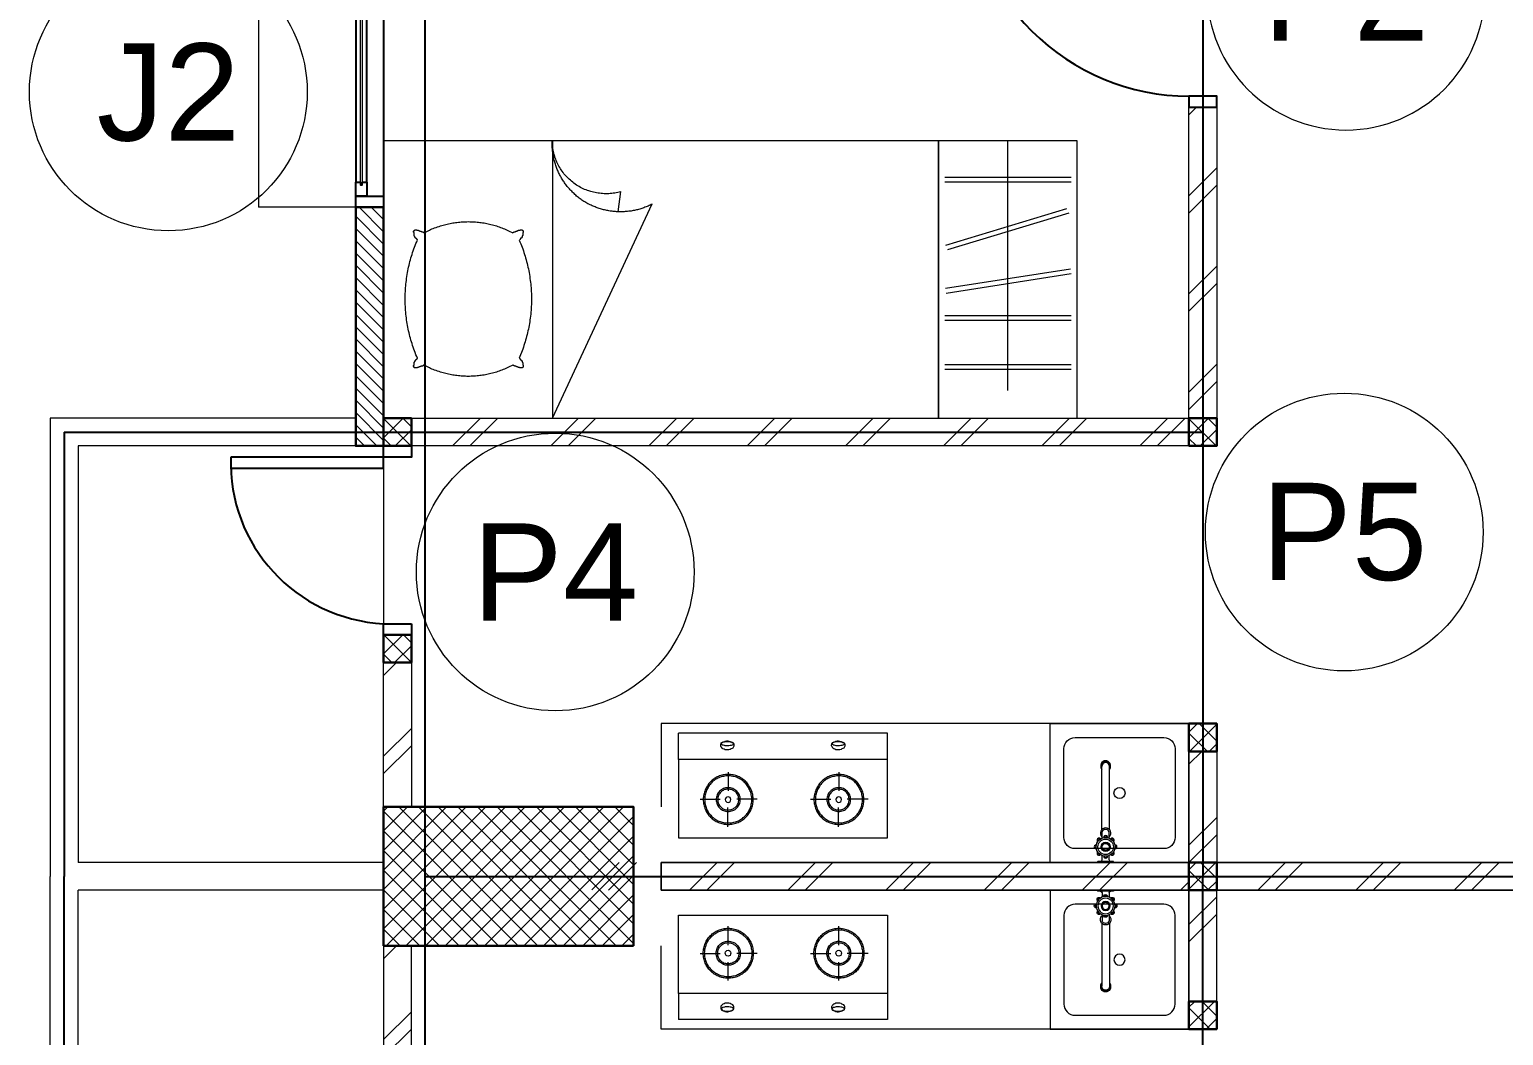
# Model space of a CAD drawing. Header units: millimetres. Extents: x -108 to 357, y -17 to 192.
# Drawn here: x 25.77 to 31.08, y 117.38 to 121.01 of the extents above; entities that cross this region are included whole.
import ezdxf
from ezdxf.enums import TextEntityAlignment as Align

# ---------------------------------------------------------------- set-up
doc = ezdxf.new("R2010")
doc.units = ezdxf.units.MM
for name, color, linetype, lineweight in [('ars', 11, 'Continuous', 0), ('KACA', 151, 'Continuous', 5), ('KOL', 1, 'Continuous', 30), ('KOLOM', 4, 'Continuous', 9), ('lan', 7, 'Continuous', 15), ('NOT', 7, 'Continuous', 20), ('SANITAIR', 15, 'Continuous', 9), ('tem', 5, 'Continuous', 20)]:
    doc.layers.add(name, color=color, linetype=linetype, lineweight=lineweight)
doc.layers.add('as', color=1, linetype='Continuous', plot=False)
doc.layers.add('Kusen', color=30, linetype='Continuous')
doc.styles.add('S', font='simplex', dxfattribs={"width": 0.75})
doc.styles.get("Standard").update_dxf_attribs({"font": 'arial.ttf'})

# ---------------------------------------------------------------- blocks, each defined once
blk = doc.blocks.new('T. J2')
at = {"layer": 'KACA', "color": 141}
blk.add_lwpolyline([(-0.3792, 0.0775), (0.2908, 0.0775), (0.2908, 0.0825), (-0.3792, 0.0825)], close=True, dxfattribs=at)
at = {"layer": 'Kusen'}
for p, q in [((-0.3692, 0.1), (0.2808, 0.1)), ((0.2808, 0.06), (-0.3692, 0.06)), ((-0.4192, 0), (0.3308, 0))]:
    blk.add_line(p, q, dxfattribs=at)
for points in [[(-0.4592, 0), (-0.4192, 0), (-0.4192, 0.1), (-0.4592, 0.1)], [(0.3308, 0), (0.3708, 0), (0.3708, 0.1), (0.3308, 0.1)]]:
    blk.add_lwpolyline(points, close=True, dxfattribs=at)
for points in [[(-0.3692, 0.0775), (-0.3692, 0.06), (-0.4192, 0.06), (-0.4192, 0.1), (-0.3692, 0.1), (-0.3692, 0.0825), (-0.3792, 0.0825), (-0.3792, 0.0775), (-0.3692, 0.0775)], [(0.2808, 0.0775), (0.2808, 0.06), (0.3308, 0.06), (0.3308, 0.1), (0.2808, 0.1), (0.2808, 0.0825), (0.2908, 0.0825), (0.2908, 0.0775), (0.2808, 0.0775)]]:
    blk.add_lwpolyline(points, dxfattribs=at)
blk = doc.blocks.new('K 10.10')
at = {"layer": 'ars'}
h = blk.add_hatch(dxfattribs=at)
h.set_pattern_fill('_USER', color=256, scale=0.05, angle=45, double=1, pattern_type=0)
h.set_pattern_definition([(45, (0, 0), (-0.035355339, 0.035355339), []), (135, (0, 0), (-0.035355339, -0.035355339), [])])
h.paths.add_polyline_path([(1560.5383, 1380.4069), (1560.6383, 1380.4069), (1560.6383, 1380.5069), (1560.5383, 1380.5069)])
at = {"layer": 'KOL'}
blk.add_lwpolyline([(1560.5383, 1380.4069), (1560.6383, 1380.4069), (1560.6383, 1380.5069), (1560.5383, 1380.5069)], close=True, dxfattribs=at)
blk = doc.blocks.new('P.60')
at = {"layer": 'Kusen'}
for points in [[(1472.8348, 997.5354), (1472.8748, 997.5354), (1472.8748, 997.4354), (1472.8348, 997.4354)], [(1473.4748, 997.5354), (1473.5148, 997.5354), (1473.5148, 997.4354), (1473.4748, 997.4354)], [(1472.8748, 996.8854), (1472.9148, 996.8854), (1472.9148, 997.4354), (1472.8748, 997.4354)]]:
    blk.add_lwpolyline(points, close=True, dxfattribs=at)
blk.add_arc((1472.8948, 997.4658), 0.5808, 268.0266, 356.9943, dxfattribs=at)
blk = doc.blocks.new('P.80')
at = {"layer": 'Kusen'}
for points in [[(-69.8094, -74.8368), (-69.7694, -74.8368), (-69.7694, -74.0368), (-69.8094, -74.0368)], [(-70.6094, -74.9368), (-70.5694, -74.9368), (-70.5694, -74.8368), (-70.6094, -74.8368)], [(-69.7694, -74.9368), (-69.7294, -74.9368), (-69.7294, -74.8368), (-69.7694, -74.8368)]]:
    blk.add_lwpolyline(points, close=True, dxfattribs=at)
blk.add_arc((-69.7694, -74.8368), 0.8, 90, 180, dxfattribs=at)
blk = doc.blocks.new('KRAN DPR ATAS')
for p, q in [((-0.0289, 0), (0.0289, 0)), ((-0.0289, 0), (-0.0289, -0.0021)), ((0.0289, 0), (0.0289, -0.0021)), ((-0.0275, -0.0035), (0.0275, -0.0035)), ((-0.0127, -0.0092), (-0.0127, -0.0252)), ((0.0127, -0.0092), (0.0127, -0.0252)), ((-0.0127, -0.0877), (-0.0127, -0.1101)), ((0.0127, -0.0877), (0.0127, -0.1101)), ((-0.014, -0.1188), (-0.014, -0.3457)), ((0.014, -0.1188), (0.014, -0.3457))]:
    blk.add_line(p, q)
for radius in [0.0338, 0.0279, 0.0166, 0.0138, 0.0123]:
    blk.add_circle((0, -0.0564), radius)
for centre, radius, start, end in [((-0.0338, -0.0564), 0.00706, 84.002, 275.998), ((-0.0315, -0.0564), 0.00706, 103.1189, 256.8811), ((-0.0239, -0.0326), 0.00706, 39.002, 230.998), ((-0.0222, -0.0342), 0.00706, 58.1189, 211.8811), ((-0.0275, -0.0021), 0.00141, 180, 270), ((-0.0183, -0.0092), 0.00564, 0, 90), ((-0.0009, -0.0214), 0.00884, 254.902, 254.902), ((0, -0.0227), 0.00706, 354.002, 185.998), ((0, -0.025), 0.00706, 13.1189, 166.8811), ((0.0183, -0.0092), 0.00564, 90, 180), ((0.0239, -0.0326), 0.00706, 309.002, 140.998), ((0.0222, -0.0342), 0.00706, 328.1189, 121.8811), ((0.0275, -0.0021), 0.00141, 270, 0), ((0.0338, -0.0564), 0.00706, 264.002, 95.998), ((0.0315, -0.0564), 0.00706, 283.1189, 76.8811), ((-0.0239, -0.0803), 0.00706, 129.002, 320.998), ((-0.0222, -0.0787), 0.00706, 148.1189, 301.8811), ((0, -0.1058), 0.0191, 134.711, 45.289), ((0, -0.0902), 0.00706, 174.002, 5.998), ((0, -0.0879), 0.00706, 193.1189, 346.8811), ((0.0239, -0.0803), 0.00706, 219.002, 50.998), ((0.0222, -0.0787), 0.00706, 238.1189, 31.8811), ((0, -0.1058), 0.0134, 198.6717, 270), ((0, -0.1058), 0.0134, 270, 341.3283), ((0, -0.3457), 0.0178, 141.8277, 38.1723), ((0, -0.3484), 0.0178, 175.6641, 4.3359), ((0, -0.3457), 0.014, 180, 0)]:
    blk.add_arc(centre, radius, start, end)
blk = doc.blocks.new('KOMPOR')
for points in [[(0, 0.3765), (0, -0.3765)], [(0.0944, 0.3765), (0, 0.3765)], [(0.3765, 0.3765), (0.0944, 0.3765)], [(0.0944, 0.3765), (0.0944, -0.3765)], [(0.3765, -0.3765), (0.3765, 0.3765)], [(0.2385, 0.2906), (0.2337, 0.2906), (0.23, 0.2906), (0.2252, 0.2893), (0.2203, 0.2893), (0.2167, 0.2881), (0.2119, 0.2869), (0.2082, 0.2857), (0.2034, 0.2833), (0.1998, 0.2821), (0.1961, 0.2797), (0.1925, 0.2772), (0.1889, 0.276), (0.1852, 0.2724), (0.1816, 0.27), (0.178, 0.2676), (0.1755, 0.2639), (0.1719, 0.2615), (0.1695, 0.2579), (0.1671, 0.2542), (0.1634, 0.2506), (0.1622, 0.247), (0.1598, 0.2433), (0.1574, 0.2397), (0.1562, 0.2361), (0.1538, 0.2312), (0.1525, 0.2276), (0.1513, 0.2228), (0.1501, 0.2191), (0.1501, 0.2143), (0.1489, 0.2094), (0.1489, 0.2058), (0.1489, 0.201), (0.1489, 0.1961), (0.1489, 0.1913), (0.1501, 0.1864), (0.1501, 0.1828), (0.1513, 0.178), (0.1525, 0.1743), (0.1538, 0.1695), (0.1562, 0.1659), (0.1574, 0.161), (0.1598, 0.1574), (0.1622, 0.1538), (0.1634, 0.1501), (0.1671, 0.1465), (0.1695, 0.1429), (0.1719, 0.1404), (0.1755, 0.1368), (0.178, 0.1344), (0.1816, 0.1308), (0.1852, 0.1283), (0.1889, 0.1259), (0.1925, 0.1235), (0.1961, 0.1211), (0.1998, 0.1199), (0.2034, 0.1174), (0.2082, 0.1162), (0.2119, 0.115), (0.2167, 0.1138), (0.2203, 0.1126), (0.2252, 0.1114), (0.23, 0.1114), (0.2337, 0.1102), (0.2385, 0.1102), (0.2433, 0.1102), (0.2482, 0.1114), (0.253, 0.1114), (0.2567, 0.1126), (0.2615, 0.1138), (0.2651, 0.115), (0.27, 0.1162), (0.2736, 0.1174), (0.2785, 0.1199), (0.2821, 0.1211), (0.2857, 0.1235), (0.2893, 0.1259), (0.293, 0.1283), (0.2966, 0.1308), (0.299, 0.1344), (0.3027, 0.1368), (0.3051, 0.1404), (0.3087, 0.1429), (0.3111, 0.1465), (0.3136, 0.1501), (0.316, 0.1538), (0.3184, 0.1574), (0.3196, 0.161), (0.322, 0.1659), (0.3232, 0.1695), (0.3245, 0.1743), (0.3257, 0.178), (0.3269, 0.1828), (0.3281, 0.1864), (0.3281, 0.1913), (0.3293, 0.1961), (0.3293, 0.201), (0.3293, 0.2058), (0.3281, 0.2094), (0.3281, 0.2143), (0.3269, 0.2191), (0.3257, 0.2228), (0.3245, 0.2276), (0.3232, 0.2312), (0.322, 0.2361), (0.3196, 0.2397), (0.3184, 0.2433), (0.316, 0.247), (0.3136, 0.2506), (0.3111, 0.2542), (0.3087, 0.2579), (0.3051, 0.2615), (0.3027, 0.2639), (0.299, 0.2676), (0.2966, 0.27), (0.293, 0.2724), (0.2893, 0.276), (0.2857, 0.2772), (0.2821, 0.2797), (0.2785, 0.2821), (0.2736, 0.2833), (0.27, 0.2857), (0.2651, 0.2869), (0.2615, 0.2881), (0.2567, 0.2893), (0.253, 0.2893), (0.2482, 0.2906), (0.2433, 0.2906), (0.2385, 0.2906)], [(0.2385, 0.2857), (0.2349, 0.2857), (0.23, 0.2857), (0.2264, 0.2845), (0.2215, 0.2833), (0.2179, 0.2833), (0.2131, 0.2821), (0.2094, 0.2809), (0.2058, 0.2785), (0.2022, 0.2772), (0.1985, 0.2748), (0.1949, 0.2736), (0.1913, 0.2712), (0.1877, 0.2688), (0.1852, 0.2663), (0.1816, 0.2639), (0.1792, 0.2603), (0.1755, 0.2579), (0.1731, 0.2542), (0.1707, 0.2518), (0.1683, 0.2482), (0.1659, 0.2446), (0.1646, 0.2409), (0.1622, 0.2373), (0.161, 0.2337), (0.1586, 0.23), (0.1574, 0.2264), (0.1562, 0.2215), (0.1562, 0.2179), (0.155, 0.2131), (0.1538, 0.2094), (0.1538, 0.2046), (0.1538, 0.201), (0.1538, 0.1961), (0.1538, 0.1925), (0.155, 0.1877), (0.1562, 0.184), (0.1562, 0.1792), (0.1574, 0.1755), (0.1586, 0.1719), (0.161, 0.1671), (0.1622, 0.1634), (0.1646, 0.1598), (0.1659, 0.1562), (0.1683, 0.1525), (0.1707, 0.1501), (0.1731, 0.1465), (0.1755, 0.1441), (0.1792, 0.1404), (0.1816, 0.138), (0.1852, 0.1356), (0.1877, 0.132), (0.1913, 0.1308), (0.1949, 0.1283), (0.1985, 0.1259), (0.2022, 0.1235), (0.2058, 0.1223), (0.2094, 0.1211), (0.2131, 0.1199), (0.2179, 0.1186), (0.2215, 0.1174), (0.2264, 0.1162), (0.23, 0.1162), (0.2349, 0.1162), (0.2385, 0.1162), (0.2433, 0.1162), (0.247, 0.1162), (0.2518, 0.1162), (0.2554, 0.1174), (0.2603, 0.1186), (0.2639, 0.1199), (0.2676, 0.1211), (0.2724, 0.1223), (0.276, 0.1235), (0.2797, 0.1259), (0.2833, 0.1283), (0.2869, 0.1308), (0.2893, 0.132), (0.293, 0.1356), (0.2954, 0.138), (0.299, 0.1404), (0.3015, 0.1441), (0.3039, 0.1465), (0.3075, 0.1501), (0.3087, 0.1525), (0.3111, 0.1562), (0.3136, 0.1598), (0.316, 0.1634), (0.3172, 0.1671), (0.3184, 0.1719), (0.3196, 0.1755), (0.3208, 0.1792), (0.322, 0.184), (0.3232, 0.1877), (0.3232, 0.1925), (0.3232, 0.1961), (0.3232, 0.201), (0.3232, 0.2046), (0.3232, 0.2094), (0.3232, 0.2131), (0.322, 0.2179), (0.3208, 0.2215), (0.3196, 0.2264), (0.3184, 0.23), (0.3172, 0.2337), (0.316, 0.2373), (0.3136, 0.2409), (0.3111, 0.2446), (0.3087, 0.2482), (0.3075, 0.2518), (0.3039, 0.2542), (0.3015, 0.2579), (0.299, 0.2603), (0.2954, 0.2639), (0.293, 0.2663), (0.2893, 0.2688), (0.2869, 0.2712), (0.2833, 0.2736), (0.2797, 0.2748), (0.276, 0.2772), (0.2724, 0.2785), (0.2676, 0.2809), (0.2639, 0.2821), (0.2603, 0.2833), (0.2554, 0.2833), (0.2518, 0.2845), (0.247, 0.2857), (0.2433, 0.2857), (0.2385, 0.2857)], [(0.2373, 0.3063), (0.2373, 0.2312)], [(0.0436, 0.2228), (0.0472, 0.2228), (0.0496, 0.2215), (0.0533, 0.2191), (0.0545, 0.2155), (0.0557, 0.2119), (0.0581, 0.2094), (0.0593, 0.2046), (0.0593, 0.1998), (0.0593, 0.1949), (0.0593, 0.1901), (0.0569, 0.1864), (0.0557, 0.1828), (0.0533, 0.1792), (0.0508, 0.178), (0.0484, 0.1755), (0.046, 0.1743), (0.0424, 0.1743), (0.04, 0.1755), (0.0375, 0.178), (0.0339, 0.1792), (0.0327, 0.1828), (0.0315, 0.1864), (0.0291, 0.1901), (0.0278, 0.1949), (0.0278, 0.1998), (0.0291, 0.2046), (0.0303, 0.2094), (0.0315, 0.2119), (0.0339, 0.2155), (0.0351, 0.2191), (0.0375, 0.2215), (0.0412, 0.2228), (0.0436, 0.2228)], [(0.0375, 0.2215), (0.04, 0.2215), (0.04, 0.2203), (0.0424, 0.2179), (0.0436, 0.2155), (0.0448, 0.2119), (0.0448, 0.2082), (0.046, 0.2034), (0.046, 0.1998), (0.046, 0.1961), (0.046, 0.1913), (0.0448, 0.1877), (0.0436, 0.184), (0.0436, 0.1816), (0.0412, 0.178), (0.04, 0.1768), (0.0387, 0.1755), (0.0375, 0.1755), (0.0351, 0.1768), (0.0339, 0.178), (0.0327, 0.1816), (0.0315, 0.184), (0.0315, 0.1877), (0.0303, 0.1913), (0.0303, 0.1961), (0.0303, 0.1998), (0.0303, 0.2034), (0.0315, 0.2082), (0.0315, 0.2119), (0.0327, 0.2155), (0.0339, 0.2179), (0.0351, 0.2203), (0.0363, 0.2215), (0.0375, 0.2215)], [(0.2385, 0.2433), (0.2349, 0.2433), (0.23, 0.2433), (0.2264, 0.2421), (0.2215, 0.2409), (0.2179, 0.2385), (0.2143, 0.2361), (0.2119, 0.2337), (0.2082, 0.2312), (0.2058, 0.2276), (0.2034, 0.2252), (0.201, 0.2215), (0.1985, 0.2179), (0.1973, 0.2131), (0.1961, 0.2094), (0.1961, 0.2046), (0.1961, 0.201), (0.1961, 0.1961), (0.1961, 0.1925), (0.1973, 0.1877), (0.1985, 0.184), (0.201, 0.1804), (0.2034, 0.1768), (0.2058, 0.1731), (0.2082, 0.1707), (0.2119, 0.1671), (0.2143, 0.1646), (0.2179, 0.1622), (0.2215, 0.161), (0.2264, 0.1598), (0.23, 0.1586), (0.2349, 0.1574), (0.2385, 0.1574), (0.2433, 0.1574), (0.247, 0.1586), (0.2518, 0.1598), (0.2554, 0.161), (0.2591, 0.1622), (0.2627, 0.1646), (0.2663, 0.1671), (0.2688, 0.1707), (0.2724, 0.1731), (0.2748, 0.1768), (0.2772, 0.1804), (0.2785, 0.184), (0.2797, 0.1877), (0.2809, 0.1925), (0.2821, 0.1961), (0.2821, 0.201), (0.2821, 0.2046), (0.2809, 0.2094), (0.2797, 0.2131), (0.2785, 0.2179), (0.2772, 0.2215), (0.2748, 0.2252), (0.2724, 0.2276), (0.2688, 0.2312), (0.2663, 0.2337), (0.2627, 0.2361), (0.2591, 0.2385), (0.2554, 0.2409), (0.2518, 0.2421), (0.247, 0.2433), (0.2433, 0.2433), (0.2385, 0.2433)], [(0.2385, 0.2385), (0.2349, 0.2385), (0.2312, 0.2373), (0.2276, 0.2373), (0.224, 0.2361), (0.2203, 0.2337), (0.2179, 0.2324), (0.2143, 0.23), (0.2119, 0.2276), (0.2094, 0.2252), (0.207, 0.2215), (0.2058, 0.2191), (0.2034, 0.2155), (0.2022, 0.2119), (0.2022, 0.2082), (0.201, 0.2046), (0.201, 0.201), (0.201, 0.1973), (0.2022, 0.1925), (0.2022, 0.1889), (0.2034, 0.1864), (0.2058, 0.1828), (0.207, 0.1792), (0.2094, 0.1768), (0.2119, 0.1743), (0.2143, 0.1719), (0.2179, 0.1695), (0.2203, 0.1671), (0.224, 0.1659), (0.2276, 0.1646), (0.2312, 0.1634), (0.2349, 0.1634), (0.2385, 0.1622), (0.2421, 0.1634), (0.247, 0.1634), (0.2506, 0.1646), (0.253, 0.1659), (0.2567, 0.1671), (0.2603, 0.1695), (0.2627, 0.1719), (0.2651, 0.1743), (0.2676, 0.1768), (0.27, 0.1792), (0.2724, 0.1828), (0.2736, 0.1864), (0.2748, 0.1889), (0.276, 0.1925), (0.276, 0.1973), (0.2772, 0.201), (0.276, 0.2046), (0.276, 0.2082), (0.2748, 0.2119), (0.2736, 0.2155), (0.2724, 0.2191), (0.27, 0.2215), (0.2676, 0.2252), (0.2651, 0.2276), (0.2627, 0.23), (0.2603, 0.2324), (0.2567, 0.2337), (0.253, 0.2361), (0.2506, 0.2373), (0.247, 0.2373), (0.2421, 0.2385), (0.2385, 0.2385)], [(0.1404, 0.201), (0.207, 0.201)], [(0.2385, 0.2107), (0.2349, 0.2094), (0.2312, 0.2082), (0.23, 0.2046), (0.2288, 0.201), (0.23, 0.1961), (0.2312, 0.1937), (0.2349, 0.1913), (0.2385, 0.1901), (0.2433, 0.1913), (0.2458, 0.1937), (0.2482, 0.1961), (0.2494, 0.201), (0.2482, 0.2046), (0.2458, 0.2082), (0.2433, 0.2094), (0.2385, 0.2107)], [(0.2373, 0.0993), (0.2373, 0.1719)], [(0.3366, 0.1998), (0.2676, 0.1998)], [(0.2373, -0.0932), (0.2373, -0.1671)], [(0.2385, -0.1077), (0.2337, -0.1077), (0.23, -0.1077), (0.2252, -0.109), (0.2203, -0.109), (0.2167, -0.1102), (0.2119, -0.1114), (0.2082, -0.1126), (0.2034, -0.115), (0.1998, -0.1162), (0.1961, -0.1186), (0.1925, -0.1211), (0.1889, -0.1235), (0.1852, -0.1259), (0.1816, -0.1283), (0.178, -0.1308), (0.1755, -0.1344), (0.1719, -0.1368), (0.1695, -0.1404), (0.1671, -0.1441), (0.1634, -0.1477), (0.1622, -0.1513), (0.1598, -0.155), (0.1574, -0.1586), (0.1562, -0.1622), (0.1538, -0.1671), (0.1525, -0.1707), (0.1513, -0.1755), (0.1501, -0.1792), (0.1501, -0.184), (0.1489, -0.1889), (0.1489, -0.1925), (0.1489, -0.1973), (0.1489, -0.2022), (0.1489, -0.207), (0.1501, -0.2119), (0.1501, -0.2155), (0.1513, -0.2203), (0.1525, -0.224), (0.1538, -0.2288), (0.1562, -0.2324), (0.1574, -0.2373), (0.1598, -0.2409), (0.1622, -0.2446), (0.1634, -0.2482), (0.1671, -0.2518), (0.1695, -0.2554), (0.1719, -0.2579), (0.1755, -0.2615), (0.178, -0.2639), (0.1816, -0.2676), (0.1852, -0.27), (0.1889, -0.2724), (0.1925, -0.2748), (0.1961, -0.2772), (0.1998, -0.2785), (0.2034, -0.2809), (0.2082, -0.2821), (0.2119, -0.2833), (0.2167, -0.2845), (0.2203, -0.2857), (0.2252, -0.2869), (0.23, -0.2869), (0.2337, -0.2881), (0.2385, -0.2881), (0.2433, -0.2881), (0.2482, -0.2869), (0.253, -0.2869), (0.2567, -0.2857), (0.2615, -0.2845), (0.2651, -0.2833), (0.27, -0.2821), (0.2736, -0.2809), (0.2785, -0.2785), (0.2821, -0.2772), (0.2857, -0.2748), (0.2893, -0.2724), (0.293, -0.27), (0.2966, -0.2676), (0.299, -0.2639), (0.3027, -0.2615), (0.3051, -0.2579), (0.3087, -0.2554), (0.3111, -0.2518), (0.3136, -0.2482), (0.316, -0.2446), (0.3184, -0.2409), (0.3196, -0.2373), (0.322, -0.2324), (0.3232, -0.2288), (0.3245, -0.224), (0.3257, -0.2203), (0.3269, -0.2155), (0.3281, -0.2119), (0.3281, -0.207), (0.3293, -0.2022), (0.3293, -0.1973), (0.3293, -0.1925), (0.3281, -0.1889), (0.3281, -0.184), (0.3269, -0.1792), (0.3257, -0.1755), (0.3245, -0.1707), (0.3232, -0.1671), (0.322, -0.1622), (0.3196, -0.1586), (0.3184, -0.155), (0.316, -0.1513), (0.3136, -0.1477), (0.3111, -0.1441), (0.3087, -0.1404), (0.3051, -0.1368), (0.3027, -0.1344), (0.299, -0.1308), (0.2966, -0.1283), (0.293, -0.1259), (0.2893, -0.1235), (0.2857, -0.1211), (0.2821, -0.1186), (0.2785, -0.1162), (0.2736, -0.115), (0.27, -0.1126), (0.2651, -0.1114), (0.2615, -0.1102), (0.2567, -0.109), (0.253, -0.109), (0.2482, -0.1077), (0.2433, -0.1077), (0.2385, -0.1077)], [(0.2385, -0.1126), (0.2349, -0.1126), (0.23, -0.1126), (0.2264, -0.1138), (0.2215, -0.115), (0.2179, -0.115), (0.2131, -0.1162), (0.2094, -0.1174), (0.2058, -0.1199), (0.2022, -0.1211), (0.1985, -0.1235), (0.1949, -0.1247), (0.1913, -0.1271), (0.1877, -0.1295), (0.1852, -0.132), (0.1816, -0.1344), (0.1792, -0.138), (0.1755, -0.1404), (0.1731, -0.1441), (0.1707, -0.1465), (0.1683, -0.1501), (0.1659, -0.1538), (0.1646, -0.1574), (0.1622, -0.161), (0.161, -0.1646), (0.1586, -0.1683), (0.1574, -0.1719), (0.1562, -0.1768), (0.1562, -0.1804), (0.155, -0.1852), (0.1538, -0.1889), (0.1538, -0.1937), (0.1538, -0.1973), (0.1538, -0.2022), (0.1538, -0.2058), (0.155, -0.2107), (0.1562, -0.2143), (0.1562, -0.2191), (0.1574, -0.2228), (0.1586, -0.2264), (0.161, -0.2312), (0.1622, -0.2349), (0.1646, -0.2385), (0.1659, -0.2421), (0.1683, -0.2458), (0.1707, -0.2482), (0.1731, -0.2518), (0.1755, -0.2554), (0.1792, -0.2579), (0.1816, -0.2603), (0.1852, -0.2627), (0.1877, -0.2663), (0.1913, -0.2688), (0.1949, -0.27), (0.1985, -0.2724), (0.2022, -0.2748), (0.2058, -0.276), (0.2094, -0.2772), (0.2131, -0.2785), (0.2179, -0.2797), (0.2215, -0.2809), (0.2264, -0.2821), (0.23, -0.2821), (0.2349, -0.2821), (0.2385, -0.2833), (0.2433, -0.2821), (0.247, -0.2821), (0.2518, -0.2821), (0.2554, -0.2809), (0.2603, -0.2797), (0.2639, -0.2785), (0.2676, -0.2772), (0.2724, -0.276), (0.276, -0.2748), (0.2797, -0.2724), (0.2833, -0.27), (0.2869, -0.2688), (0.2893, -0.2663), (0.293, -0.2627), (0.2954, -0.2603), (0.299, -0.2579), (0.3015, -0.2554), (0.3039, -0.2518), (0.3075, -0.2482), (0.3087, -0.2458), (0.3111, -0.2421), (0.3136, -0.2385), (0.316, -0.2349), (0.3172, -0.2312), (0.3184, -0.2264), (0.3196, -0.2228), (0.3208, -0.2191), (0.322, -0.2143), (0.3232, -0.2107), (0.3232, -0.2058), (0.3232, -0.2022), (0.3232, -0.1973), (0.3232, -0.1937), (0.3232, -0.1889), (0.3232, -0.1852), (0.322, -0.1804), (0.3208, -0.1768), (0.3196, -0.1719), (0.3184, -0.1683), (0.3172, -0.1646), (0.316, -0.161), (0.3136, -0.1574), (0.3111, -0.1538), (0.3087, -0.1501), (0.3075, -0.1465), (0.3039, -0.1441), (0.3015, -0.1404), (0.299, -0.138), (0.2954, -0.1344), (0.293, -0.132), (0.2893, -0.1295), (0.2869, -0.1271), (0.2833, -0.1247), (0.2797, -0.1235), (0.276, -0.1211), (0.2724, -0.1199), (0.2676, -0.1174), (0.2639, -0.1162), (0.2603, -0.115), (0.2554, -0.115), (0.2518, -0.1138), (0.247, -0.1126), (0.2433, -0.1126), (0.2385, -0.1126)], [(0.2385, -0.155), (0.2349, -0.155), (0.23, -0.155), (0.2264, -0.1562), (0.2215, -0.1574), (0.2179, -0.1598), (0.2143, -0.1622), (0.2119, -0.1646), (0.2082, -0.1671), (0.2058, -0.1707), (0.2034, -0.1731), (0.201, -0.1768), (0.1985, -0.1804), (0.1973, -0.1852), (0.1961, -0.1889), (0.1961, -0.1937), (0.1961, -0.1973), (0.1961, -0.2022), (0.1961, -0.207), (0.1973, -0.2107), (0.1985, -0.2143), (0.201, -0.2179), (0.2034, -0.2215), (0.2058, -0.2252), (0.2082, -0.2288), (0.2119, -0.2312), (0.2143, -0.2337), (0.2179, -0.2361), (0.2215, -0.2373), (0.2264, -0.2385), (0.23, -0.2397), (0.2349, -0.2409), (0.2385, -0.2409), (0.2433, -0.2409), (0.247, -0.2397), (0.2518, -0.2385), (0.2554, -0.2373), (0.2591, -0.2361), (0.2627, -0.2337), (0.2663, -0.2312), (0.2688, -0.2288), (0.2724, -0.2252), (0.2748, -0.2215), (0.2772, -0.2179), (0.2785, -0.2143), (0.2797, -0.2107), (0.2809, -0.207), (0.2821, -0.2022), (0.2821, -0.1973), (0.2821, -0.1937), (0.2809, -0.1889), (0.2797, -0.1852), (0.2785, -0.1804), (0.2772, -0.1768), (0.2748, -0.1731), (0.2724, -0.1707), (0.2688, -0.1671), (0.2663, -0.1646), (0.2627, -0.1622), (0.2591, -0.1598), (0.2554, -0.1574), (0.2518, -0.1562), (0.247, -0.155), (0.2433, -0.155), (0.2385, -0.155)], [(0.0436, -0.1768), (0.0472, -0.1768), (0.0496, -0.178), (0.0533, -0.1804), (0.0545, -0.1828), (0.0557, -0.1864), (0.0581, -0.1901), (0.0593, -0.1949), (0.0593, -0.1985), (0.0593, -0.2034), (0.0593, -0.2082), (0.0569, -0.2119), (0.0557, -0.2167), (0.0533, -0.2191), (0.0508, -0.2215), (0.0484, -0.224), (0.046, -0.224), (0.0424, -0.224), (0.04, -0.224), (0.0375, -0.2215), (0.0339, -0.2191), (0.0327, -0.2167), (0.0315, -0.2119), (0.0291, -0.2082), (0.0278, -0.2034), (0.0278, -0.1985), (0.0291, -0.1949), (0.0303, -0.1901), (0.0315, -0.1864), (0.0339, -0.1828), (0.0351, -0.1804), (0.0375, -0.178), (0.0412, -0.1768), (0.0436, -0.1768)], [(0.0375, -0.1768), (0.04, -0.178), (0.04, -0.1792), (0.0424, -0.1804), (0.0436, -0.1828), (0.0448, -0.1864), (0.0448, -0.1901), (0.046, -0.1949), (0.046, -0.1985), (0.046, -0.2034), (0.046, -0.2082), (0.0448, -0.2107), (0.0436, -0.2155), (0.0436, -0.2179), (0.0412, -0.2203), (0.04, -0.2228), (0.0387, -0.2228), (0.0375, -0.2228), (0.0351, -0.2228), (0.0339, -0.2203), (0.0327, -0.2179), (0.0315, -0.2155), (0.0315, -0.2107), (0.0303, -0.2082), (0.0303, -0.2034), (0.0303, -0.1985), (0.0303, -0.1949), (0.0315, -0.1901), (0.0315, -0.1864), (0.0327, -0.1828), (0.0339, -0.1804), (0.0351, -0.1792), (0.0363, -0.178), (0.0375, -0.1768)], [(0.1404, -0.1973), (0.207, -0.1973)], [(0.2385, -0.1598), (0.2349, -0.1598), (0.2312, -0.161), (0.2276, -0.161), (0.224, -0.1622), (0.2203, -0.1646), (0.2179, -0.1659), (0.2143, -0.1683), (0.2119, -0.1707), (0.2094, -0.1731), (0.207, -0.1768), (0.2058, -0.1792), (0.2034, -0.1828), (0.2022, -0.1864), (0.2022, -0.1901), (0.201, -0.1937), (0.201, -0.1973), (0.201, -0.2022), (0.2022, -0.2058), (0.2022, -0.2094), (0.2034, -0.2131), (0.2058, -0.2155), (0.207, -0.2191), (0.2094, -0.2215), (0.2119, -0.224), (0.2143, -0.2264), (0.2179, -0.2288), (0.2203, -0.2312), (0.224, -0.2324), (0.2276, -0.2337), (0.2312, -0.2349), (0.2349, -0.2349), (0.2385, -0.2361), (0.2421, -0.2349), (0.247, -0.2349), (0.2506, -0.2337), (0.253, -0.2324), (0.2567, -0.2312), (0.2603, -0.2288), (0.2627, -0.2264), (0.2651, -0.224), (0.2676, -0.2215), (0.27, -0.2191), (0.2724, -0.2155), (0.2736, -0.2131), (0.2748, -0.2094), (0.276, -0.2058), (0.276, -0.2022), (0.2772, -0.1973), (0.276, -0.1937), (0.276, -0.1901), (0.2748, -0.1864), (0.2736, -0.1828), (0.2724, -0.1792), (0.27, -0.1768), (0.2676, -0.1731), (0.2651, -0.1707), (0.2627, -0.1683), (0.2603, -0.1659), (0.2567, -0.1646), (0.253, -0.1622), (0.2506, -0.161), (0.247, -0.161), (0.2421, -0.1598), (0.2385, -0.1598)], [(0.2385, -0.1877), (0.2349, -0.1889), (0.2312, -0.1901), (0.23, -0.1937), (0.2288, -0.1973), (0.23, -0.2022), (0.2312, -0.2046), (0.2349, -0.207), (0.2385, -0.2082), (0.2433, -0.207), (0.2458, -0.2046), (0.2482, -0.2022), (0.2494, -0.1973), (0.2482, -0.1937), (0.2458, -0.1901), (0.2433, -0.1889), (0.2385, -0.1877)], [(0.3366, -0.1985), (0.2676, -0.1985)], [(0.2373, -0.299), (0.2373, -0.2264)], [(0.0944, -0.3765), (0, -0.3765)], [(0.0944, -0.3765), (0.3765, -0.3765)]]:
    blk.add_lwpolyline(points)
blk = doc.blocks.new('BED2')
blk.add_lwpolyline([(-0.4994, 1.9988), (0.4994, 1.9988), (0.4994, 0), (-0.4994, 0)], close=True)
for points in [[(0.4994, 1.9988), (0.4994, 0)], [(0.2827, 1.8765), (0.2766, 1.8789), (0.2706, 1.8826), (0.2633, 1.885), (0.2573, 1.8874), (0.2512, 1.8898), (0.2439, 1.8923), (0.2379, 1.8947), (0.2306, 1.8959), (0.2246, 1.8983), (0.2185, 1.9007), (0.2113, 1.9019), (0.2052, 1.9044), (0.1979, 1.9056), (0.1919, 1.9068), (0.1846, 1.9092), (0.1786, 1.9104), (0.1713, 1.9116), (0.1653, 1.9128), (0.158, 1.914), (0.1519, 1.9153), (0.1447, 1.9165), (0.1374, 1.9165), (0.1314, 1.9177), (0.1241, 1.9189), (0.118, 1.9189), (0.1108, 1.9201), (0.1047, 1.9201), (0.0975, 1.9201), (0.0902, 1.9213), (0.0841, 1.9213), (0.0769, 1.9213), (0.0708, 1.9213), (0.0636, 1.9213), (0.0563, 1.9213), (0.0502, 1.9213), (0.043, 1.9201), (0.0369, 1.9201), (0.0297, 1.9201), (0.0224, 1.9189), (0.0163, 1.9189), (0.0091, 1.9177), (0.003, 1.9165), (-0.0042, 1.9165), (-0.0115, 1.9153), (-0.0176, 1.914), (-0.0248, 1.9128), (-0.0309, 1.9116), (-0.0381, 1.9104), (-0.0442, 1.9092), (-0.0515, 1.9068), (-0.0575, 1.9056), (-0.0648, 1.9044), (-0.0708, 1.9019), (-0.0781, 1.9007), (-0.0841, 1.8983), (-0.0902, 1.8959), (-0.0975, 1.8947), (-0.1035, 1.8923), (-0.1108, 1.8898), (-0.1168, 1.8874), (-0.1229, 1.885), (-0.1301, 1.8826), (-0.1362, 1.8789), (-0.1423, 1.8765)], [(-0.1435, 1.8765), (-0.1435, 1.8765), (-0.1435, 1.8765), (-0.1447, 1.8765), (-0.1447, 1.8777), (-0.1447, 1.8789), (-0.1471, 1.8789), (-0.1471, 1.8814), (-0.1495, 1.8814), (-0.1495, 1.8826), (-0.1495, 1.8826), (-0.1495, 1.8838), (-0.1519, 1.8838), (-0.1519, 1.8862), (-0.1556, 1.8862), (-0.1556, 1.8874), (-0.158, 1.8874), (-0.158, 1.8886), (-0.1592, 1.8886), (-0.1592, 1.8886), (-0.1689, 1.8886), (-0.1689, 1.8898), (-0.1701, 1.8898), (-0.1701, 1.891), (-0.1737, 1.891), (-0.1737, 1.8898), (-0.1737, 1.8898), (-0.1737, 1.8886), (-0.1774, 1.8886), (-0.1774, 1.8886), (-0.1774, 1.8886), (-0.1774, 1.8862), (-0.1786, 1.8862), (-0.1786, 1.8789), (-0.1774, 1.8789), (-0.1774, 1.8765), (-0.1774, 1.8765), (-0.1774, 1.8729), (-0.1762, 1.8729), (-0.1762, 1.8705), (-0.1749, 1.8705), (-0.1749, 1.868), (-0.1737, 1.868), (-0.1737, 1.8668), (-0.1737, 1.8668), (-0.1737, 1.8632), (-0.1725, 1.8632), (-0.1725, 1.8608), (-0.1713, 1.8608), (-0.1713, 1.8571), (-0.1713, 1.8571), (-0.1713, 1.8559), (-0.1701, 1.8559), (-0.1701, 1.8547), (-0.1689, 1.8547), (-0.1689, 1.8523), (-0.1677, 1.8523)], [(0.3081, 1.8523), (0.3081, 1.8523), (0.3081, 1.8547), (0.3093, 1.8547), (0.3093, 1.8559), (0.3105, 1.8559), (0.3105, 1.8571), (0.3117, 1.8571), (0.3117, 1.8608), (0.3117, 1.8608), (0.3117, 1.8632), (0.313, 1.8632), (0.313, 1.8668), (0.3142, 1.8668), (0.3142, 1.868), (0.3142, 1.868), (0.3142, 1.8705), (0.3154, 1.8705), (0.3154, 1.8729), (0.3166, 1.8729), (0.3166, 1.8765), (0.3178, 1.8765), (0.3178, 1.8789), (0.3178, 1.8789), (0.3178, 1.8862), (0.3178, 1.8862), (0.3178, 1.8886), (0.3166, 1.8886), (0.3166, 1.8886), (0.3142, 1.8886), (0.3142, 1.8898), (0.313, 1.8898), (0.313, 1.891), (0.3093, 1.891), (0.3093, 1.8898), (0.3081, 1.8898), (0.3081, 1.8886), (0.2996, 1.8886), (0.2996, 1.8886), (0.2972, 1.8886), (0.2972, 1.8874), (0.296, 1.8874), (0.296, 1.8862), (0.2924, 1.8862), (0.2924, 1.8838), (0.29, 1.8838), (0.29, 1.8826), (0.2887, 1.8826), (0.2887, 1.8814), (0.2863, 1.8814), (0.2863, 1.8789), (0.2851, 1.8789), (0.2851, 1.8777), (0.2839, 1.8777), (0.2839, 1.8765), (0.2839, 1.8765), (0.2839, 1.8765), (0.2827, 1.8765)], [(-0.1677, 1.8523), (-0.1701, 1.8475), (-0.1725, 1.8426), (-0.1749, 1.8378), (-0.1774, 1.8329), (-0.1798, 1.8293), (-0.1822, 1.8245), (-0.1834, 1.8196), (-0.1858, 1.8148), (-0.187, 1.8099), (-0.1895, 1.8051), (-0.1907, 1.799), (-0.1931, 1.7942), (-0.1943, 1.7893), (-0.1955, 1.7845), (-0.1967, 1.7797), (-0.1979, 1.7748), (-0.1992, 1.77), (-0.2004, 1.7651), (-0.2016, 1.7591), (-0.2028, 1.7542), (-0.204, 1.7494), (-0.204, 1.7446), (-0.2052, 1.7397), (-0.2052, 1.7349), (-0.2064, 1.7288), (-0.2064, 1.724), (-0.2076, 1.7191), (-0.2076, 1.7143), (-0.2076, 1.7082), (-0.2076, 1.7034), (-0.2076, 1.6985), (-0.2088, 1.6937), (-0.2076, 1.6877), (-0.2076, 1.6828), (-0.2076, 1.678), (-0.2076, 1.6731), (-0.2076, 1.6683), (-0.2064, 1.6622), (-0.2064, 1.6574), (-0.2052, 1.6525), (-0.2052, 1.6477), (-0.204, 1.6429), (-0.204, 1.6368), (-0.2028, 1.632), (-0.2016, 1.6271), (-0.2004, 1.6223), (-0.1992, 1.6174), (-0.1979, 1.6126), (-0.1967, 1.6065), (-0.1955, 1.6017), (-0.1943, 1.5969), (-0.1931, 1.592), (-0.1907, 1.5872), (-0.1895, 1.5823), (-0.187, 1.5775), (-0.1858, 1.5726), (-0.1834, 1.5678), (-0.1822, 1.563), (-0.1798, 1.5581), (-0.1774, 1.5533), (-0.1749, 1.5484), (-0.1725, 1.5436), (-0.1701, 1.5387), (-0.1677, 1.5339)], [(0.3081, 1.5339), (0.3105, 1.5387), (0.313, 1.5436), (0.3154, 1.5484), (0.3178, 1.5533), (0.3202, 1.5581), (0.3226, 1.563), (0.3238, 1.5678), (0.3263, 1.5726), (0.3275, 1.5775), (0.3299, 1.5823), (0.3311, 1.5872), (0.3335, 1.592), (0.3347, 1.5969), (0.336, 1.6017), (0.3372, 1.6065), (0.3384, 1.6126), (0.3396, 1.6174), (0.3408, 1.6223), (0.342, 1.6271), (0.3432, 1.632), (0.3444, 1.6368), (0.3444, 1.6429), (0.3456, 1.6477), (0.3456, 1.6525), (0.3469, 1.6574), (0.3469, 1.6622), (0.3481, 1.6683), (0.3481, 1.6731), (0.3481, 1.678), (0.3481, 1.6828), (0.3493, 1.6889), (0.3493, 1.6937), (0.3493, 1.6985), (0.3481, 1.7034), (0.3481, 1.7082), (0.3481, 1.7143), (0.3481, 1.7191), (0.3469, 1.724), (0.3469, 1.7288), (0.3456, 1.7349), (0.3456, 1.7397), (0.3444, 1.7446), (0.3444, 1.7494), (0.3432, 1.7542), (0.342, 1.7591), (0.3408, 1.7651), (0.3396, 1.77), (0.3384, 1.7748), (0.3372, 1.7797), (0.336, 1.7845), (0.3347, 1.7893), (0.3335, 1.7942), (0.3311, 1.799), (0.3299, 1.8051), (0.3275, 1.8099), (0.3263, 1.8148), (0.3238, 1.8196), (0.3226, 1.8245), (0.3202, 1.8293), (0.3178, 1.8329), (0.3154, 1.8378), (0.313, 1.8426), (0.3105, 1.8475), (0.3081, 1.8523)], [(-0.1677, 1.5339), (-0.1689, 1.5339), (-0.1689, 1.5327), (-0.1701, 1.5327), (-0.1701, 1.5303), (-0.1713, 1.5303), (-0.1713, 1.5278), (-0.1713, 1.5278), (-0.1713, 1.5254), (-0.1725, 1.5254), (-0.1725, 1.523), (-0.1737, 1.523), (-0.1737, 1.5206), (-0.1737, 1.5206), (-0.1737, 1.5182), (-0.1749, 1.5182), (-0.1749, 1.5169), (-0.1762, 1.5169), (-0.1762, 1.5145), (-0.1774, 1.5145), (-0.1774, 1.5097), (-0.1774, 1.5097), (-0.1774, 1.5073), (-0.1786, 1.5073), (-0.1786, 1.5), (-0.1774, 1.5), (-0.1774, 1.4988), (-0.1774, 1.4988), (-0.1774, 1.4976), (-0.1737, 1.4976), (-0.1737, 1.4964), (-0.1737, 1.4964), (-0.1737, 1.4964), (-0.1701, 1.4964), (-0.1701, 1.4964), (-0.1689, 1.4964), (-0.1689, 1.4976), (-0.1592, 1.4976), (-0.1592, 1.4988), (-0.158, 1.4988), (-0.158, 1.5), (-0.1556, 1.5), (-0.1556, 1.5), (-0.1519, 1.5), (-0.1519, 1.5024), (-0.1495, 1.5024), (-0.1495, 1.5048), (-0.1495, 1.5048), (-0.1495, 1.5061), (-0.1471, 1.5061), (-0.1471, 1.5073), (-0.1447, 1.5073), (-0.1447, 1.5085), (-0.1447, 1.5085), (-0.1435, 1.5085), (-0.1435, 1.5097), (-0.1435, 1.5097)], [(-0.1423, 1.5109), (-0.1362, 1.5085), (-0.1289, 1.5048), (-0.1229, 1.5024), (-0.1168, 1.5), (-0.1108, 1.4976), (-0.1035, 1.4952), (-0.0975, 1.4939), (-0.0902, 1.4915), (-0.0841, 1.4891), (-0.0781, 1.4879), (-0.0708, 1.4855), (-0.0648, 1.4843), (-0.0575, 1.4818), (-0.0515, 1.4806), (-0.0442, 1.4794), (-0.0381, 1.477), (-0.0309, 1.4758), (-0.0248, 1.4746), (-0.0176, 1.4734), (-0.0115, 1.4722), (-0.0042, 1.4722), (0.003, 1.4709), (0.0091, 1.4697), (0.0163, 1.4685), (0.0224, 1.4685), (0.0297, 1.4673), (0.0369, 1.4673), (0.043, 1.4673), (0.0502, 1.4661), (0.0563, 1.4661), (0.0636, 1.4661), (0.0708, 1.4661), (0.0769, 1.4661), (0.0841, 1.4661), (0.0902, 1.4661), (0.0975, 1.4673), (0.1047, 1.4673), (0.1108, 1.4673), (0.118, 1.4685), (0.1241, 1.4685), (0.1314, 1.4697), (0.1386, 1.4709), (0.1447, 1.4722), (0.1519, 1.4722), (0.158, 1.4734), (0.1653, 1.4746), (0.1713, 1.4758), (0.1786, 1.477), (0.1846, 1.4794), (0.1919, 1.4806), (0.1979, 1.4818), (0.2052, 1.4843), (0.2113, 1.4855), (0.2185, 1.4879), (0.2246, 1.4891), (0.2306, 1.4915), (0.2379, 1.4939), (0.2439, 1.4952), (0.2512, 1.4976), (0.2573, 1.5), (0.2633, 1.5024), (0.2706, 1.5061), (0.2766, 1.5085), (0.2827, 1.5109)], [(0.2827, 1.5097), (0.2839, 1.5097)], [(0.2839, 1.5097), (0.2839, 1.5085), (0.2839, 1.5085), (0.2839, 1.5085), (0.2851, 1.5085), (0.2851, 1.5073), (0.2863, 1.5073), (0.2863, 1.5061), (0.2887, 1.5061), (0.2887, 1.5048), (0.29, 1.5048), (0.29, 1.5024), (0.2924, 1.5024), (0.2924, 1.5), (0.296, 1.5), (0.296, 1.5), (0.2972, 1.5), (0.2972, 1.4988), (0.2996, 1.4988), (0.2996, 1.4976), (0.3081, 1.4976), (0.3081, 1.4964), (0.3093, 1.4964), (0.3093, 1.4964), (0.313, 1.4964), (0.313, 1.4964), (0.3142, 1.4964), (0.3142, 1.4976), (0.3166, 1.4976), (0.3166, 1.4988), (0.3178, 1.4988), (0.3178, 1.5), (0.3178, 1.5), (0.3178, 1.5073), (0.3178, 1.5073), (0.3178, 1.5097), (0.3166, 1.5097), (0.3166, 1.5145), (0.3154, 1.5145), (0.3154, 1.5169), (0.3142, 1.5169), (0.3142, 1.5182), (0.3142, 1.5182), (0.3142, 1.5206), (0.313, 1.5206), (0.313, 1.523), (0.3117, 1.523), (0.3117, 1.5254), (0.3117, 1.5254), (0.3117, 1.5278), (0.3105, 1.5278), (0.3105, 1.5303), (0.3093, 1.5303), (0.3093, 1.5327), (0.3081, 1.5327), (0.3081, 1.5339), (0.3081, 1.5339)], [(-0.3154, 1.1441), (-0.3142, 1.1501), (-0.313, 1.155), (-0.3117, 1.161), (-0.3105, 1.1659), (-0.3105, 1.1719), (-0.3093, 1.1768), (-0.3093, 1.1828), (-0.3081, 1.1877), (-0.3081, 1.1937), (-0.3081, 1.1998), (-0.3081, 1.2046), (-0.3093, 1.2107), (-0.3093, 1.2155), (-0.3105, 1.2215), (-0.3105, 1.2264), (-0.3117, 1.2324), (-0.313, 1.2373), (-0.3142, 1.2433), (-0.3154, 1.2482), (-0.3166, 1.253), (-0.319, 1.2591), (-0.3202, 1.2639), (-0.3226, 1.2688), (-0.3238, 1.2748), (-0.3263, 1.2797), (-0.3287, 1.2845), (-0.3311, 1.2893), (-0.3347, 1.2942), (-0.3372, 1.299), (-0.3396, 1.3039), (-0.3432, 1.3087), (-0.3469, 1.3136), (-0.3505, 1.3172), (-0.3541, 1.322), (-0.3577, 1.3257), (-0.3614, 1.3305), (-0.365, 1.3341), (-0.3686, 1.3378), (-0.3735, 1.3426), (-0.3771, 1.3462), (-0.3808, 1.3499), (-0.3856, 1.3523), (-0.3904, 1.3559), (-0.3953, 1.3596), (-0.3989, 1.362), (-0.4038, 1.3644), (-0.4086, 1.368), (-0.4134, 1.3705), (-0.4183, 1.3729), (-0.4231, 1.3753), (-0.4292, 1.3777), (-0.434, 1.3789), (-0.4389, 1.3814), (-0.4437, 1.3826), (-0.4498, 1.385), (-0.4546, 1.3862), (-0.4607, 1.3874), (-0.4655, 1.3886), (-0.4715, 1.3898), (-0.4764, 1.3898), (-0.4824, 1.391), (-0.4873, 1.391), (-0.4933, 1.3923), (-0.4994, 1.3923)], [(-0.2718, 1.0315), (-0.2706, 1.0351), (-0.2682, 1.0387), (-0.2669, 1.0424), (-0.2645, 1.046), (-0.2633, 1.0496), (-0.2621, 1.0533), (-0.2609, 1.0581), (-0.2585, 1.0617), (-0.2573, 1.0654), (-0.2561, 1.069), (-0.2548, 1.0726), (-0.2536, 1.0763), (-0.2524, 1.0811), (-0.2512, 1.0847), (-0.2512, 1.0884), (-0.25, 1.092), (-0.2488, 1.0956), (-0.2488, 1.1005), (-0.2476, 1.1041), (-0.2464, 1.1077), (-0.2464, 1.1114), (-0.2464, 1.1162), (-0.2452, 1.1199), (-0.2452, 1.1235), (-0.2452, 1.1283), (-0.2439, 1.132), (-0.2439, 1.1356), (-0.2439, 1.1392), (-0.2439, 1.1441), (-0.2439, 1.1477), (-0.2439, 1.1513), (-0.2439, 1.1562), (-0.2439, 1.1598), (-0.2452, 1.1634), (-0.2452, 1.1671), (-0.2452, 1.1719), (-0.2464, 1.1755), (-0.2464, 1.1792), (-0.2464, 1.1828), (-0.2476, 1.1877), (-0.2488, 1.1913), (-0.2488, 1.1949), (-0.25, 1.1985), (-0.2512, 1.2034), (-0.2512, 1.207), (-0.2524, 1.2107), (-0.2536, 1.2143), (-0.2548, 1.2179), (-0.2561, 1.2228), (-0.2573, 1.2264), (-0.2585, 1.23), (-0.2597, 1.2337), (-0.2621, 1.2373), (-0.2633, 1.2409), (-0.2645, 1.2446), (-0.2657, 1.2482), (-0.2682, 1.2518), (-0.2694, 1.2554), (-0.2718, 1.2591), (-0.273, 1.2627), (-0.2754, 1.2663), (-0.2778, 1.27), (-0.2803, 1.2736), (-0.2815, 1.2772), (-0.2839, 1.2809), (-0.2863, 1.2845), (-0.2887, 1.2869), (-0.2912, 1.2906), (-0.2936, 1.2942), (-0.296, 1.2966), (-0.2984, 1.3002), (-0.3008, 1.3039), (-0.3033, 1.3063), (-0.3057, 1.3099), (-0.3093, 1.3123), (-0.3117, 1.316), (-0.3142, 1.3184), (-0.3178, 1.3208), (-0.3202, 1.3245), (-0.3226, 1.3269), (-0.3263, 1.3293), (-0.3287, 1.3317), (-0.3323, 1.3354), (-0.3347, 1.3378), (-0.3384, 1.3402), (-0.342, 1.3426), (-0.3444, 1.345), (-0.3481, 1.3475), (-0.3517, 1.3487), (-0.3541, 1.3511), (-0.3577, 1.3535), (-0.3614, 1.3559), (-0.365, 1.3584), (-0.3686, 1.3596), (-0.3711, 1.362), (-0.3747, 1.3632), (-0.3783, 1.3656), (-0.382, 1.3668), (-0.3856, 1.3692), (-0.3892, 1.3705), (-0.3929, 1.3717), (-0.3965, 1.3741), (-0.4001, 1.3753), (-0.4038, 1.3765), (-0.4074, 1.3777), (-0.411, 1.3789), (-0.4159, 1.3801), (-0.4195, 1.3814), (-0.4231, 1.3826), (-0.4268, 1.3838), (-0.4304, 1.385), (-0.4352, 1.3862), (-0.4389, 1.3862), (-0.4425, 1.3874), (-0.4461, 1.3886), (-0.451, 1.3886), (-0.4546, 1.3898), (-0.4582, 1.3898), (-0.4619, 1.391), (-0.4667, 1.391), (-0.4703, 1.391), (-0.474, 1.3923), (-0.4788, 1.3923), (-0.4824, 1.3923), (-0.4873, 1.3923), (-0.4909, 1.3923), (-0.4946, 1.3923), (-0.4994, 1.3923)], [(-0.4994, 1.391), (0.4994, 1.391)], [(0.4994, 1.391), (-0.273, 1.0315)], [(-0.2439, 1.1538), (-0.3166, 1.1441)], [(-0.4994, 0), (0.4994, 0)], [(0.4994, -0.4988), (-0.4994, -0.4988), (-0.4994, 0), (0.4994, 0), (0.4994, -0.4988)], [(-0.3686, -0.0218), (-0.3686, -0.477)], [(-0.3505, -0.477), (-0.3505, -0.0218)], [(-0.1241, -0.0254), (-0.2561, -0.4613)], [(-0.2391, -0.4685), (-0.1071, -0.0315)], [(0.0309, -0.0242), (-0.0381, -0.4746)], [(-0.02, -0.477), (0.0502, -0.0266)], [(0.1289, -0.0218), (0.1289, -0.477)], [(0.1471, -0.477), (0.1471, -0.0218)], [(0.3057, -0.0218), (0.3057, -0.477)], [(0.3238, -0.477), (0.3238, -0.0218)], [(0.4001, -0.2494), (-0.4994, -0.2494)]]:
    blk.add_lwpolyline(points)
blk = doc.blocks.new('typikal-1a')
at = {"layer": 'as'}
for p, q in [((0, 2.8), (6.2, 2.8)), ((4.6, -1.3), (4.6, 2.8)), ((4.6, -1.3), (6.2, -1.3))]:
    blk.add_line(p, q, dxfattribs=at)
at = {"layer": 'KOL'}
blk.add_lwpolyline([(3.79, -0.15), (4.65, -0.15), (4.65, -0.25), (3.79, -0.25)], close=True, dxfattribs=at)
at = {"layer": 'lan'}
for p, q in [((4.73, -0.15), (5.29, -0.15)), ((6.15, -0.15), (6.15, -1.25)), ((4.55, -0.25), (4.55, -1.35)), ((4.65, -0.25), (4.65, -1.25)), ((4.65, -1.25), (6.15, -1.25)), ((4.55, -1.35), (6.2, -1.35))]:
    blk.add_line(p, q, dxfattribs=at)
at = {"layer": 'SANITAIR'}
blk.add_lwpolyline([(5.65, 2.75), (6.15, 2.75), (6.15, 2.25), (5.65, 2.25)], close=True, dxfattribs=at)
blk.add_lwpolyline([(6.0599, 2.3), (5.7399, 2.3, -0.414214), (5.6999, 2.34), (5.6999, 2.66, -0.414214), (5.7399, 2.7), (6.0599, 2.7, -0.414214), (6.0999, 2.66), (6.0999, 2.34, -0.414214)], format="xyb", close=True, dxfattribs=at)
blk.add_circle((5.8999, 2.5), 0.02, dxfattribs=at)
at = {"layer": 'tem'}
for p, q in [((5.65, 2.75), (5.65, 0.85)), ((5.65, 0.85), (5.95, 0.85))]:
    blk.add_line(p, q, dxfattribs=at)
for points in [[(6.15, 3.95), (6.25, 3.95), (6.25, 2.85), (6.15, 2.85)], [(4.55, 2.75), (3.43, 2.75), (3.43, 2.85), (4.55, 2.85)], [(6.15, 2.75), (5.75, 2.75), (5.75, 2.85), (6.15, 2.85)], [(4.55, 2.75), (4.65, 2.75), (4.65, -0.05), (4.55, -0.05)], [(6.15, 2.75), (6.25, 2.75), (6.25, 0.85), (6.15, 0.85)], [(5.43, -0.05), (5.95, -0.05), (5.95, -0.15), (5.43, -0.15)]]:
    blk.add_lwpolyline(points, close=True, dxfattribs=at)
at = {"layer": 'ars', "xscale": -1, "rotation": 180}
blk.add_blockref('BED2', (4.0506, 1.8488), dxfattribs=at)
at = {"layer": 'KOLOM', "extrusion": (0, 0, -1), "zscale": -1}
for p in [(-1565.1883, -1377.6569), (-1566.2883, -1377.6569), (-1566.7883, -1377.6569), (-1565.1883, -1380.5569), (-1565.9683, -1380.5569)]:
    blk.add_blockref('K 10.10', p, dxfattribs=at)
at = {"layer": 'Kusen', "rotation": 180}
blk.add_blockref('P.80', (-67.1794, -72.0868), dxfattribs=at)
at = {"layer": 'Kusen'}
blk.add_blockref('P.60', (-1468.1848, -997.5854), dxfattribs=at)
at = {"layer": 'Kusen', "xscale": -1, "rotation": 180}
blk.add_blockref('T. J2', (3.4192, -0.15), dxfattribs=at)
at = {"layer": 'SANITAIR', "extrusion": (0, 0, -1), "xscale": -1, "zscale": -1, "rotation": 90}
blk.add_blockref('KRAN DPR ATAS', (-6.1499, 2.45), dxfattribs=at)
at = {"layer": 'SANITAIR'}
blk.add_blockref('KOMPOR', (5.6844, 1.2886), dxfattribs=at)
blk = doc.blocks.new("k2'")
at = {"layer": 'ars'}
h = blk.add_hatch(dxfattribs=at)
h.set_pattern_fill('_USER', color=256, scale=0.05, angle=45, double=1, pattern_type=0)
h.set_pattern_definition([(45, (0, -4.95), (-0.03535534, 0.03535534), []), (135, (0, -4.95), (-0.03535534, -0.03535534), [])])
h.paths.add_polyline_path([(-0.25, -0.45), (0.25, -0.45), (0.25, 0.45), (-0.25, 0.45)])
at = {"layer": 'KOL'}
blk.add_lwpolyline([(-0.25, -0.45), (0.25, -0.45), (0.25, 0.45), (-0.25, 0.45)], close=True, dxfattribs=at)
blk = doc.blocks.new('A-4')
at = {"layer": 'ars'}
h = blk.add_hatch(dxfattribs=at)
h.set_pattern_fill('TEMBOK', color=256, scale=0.25)
h.set_pattern_definition([(45, (-0.7, 73.145), (-0.1767767, 0.1767767), []), (45, (-0.6375, 73.145), (-0.1767767, 0.1767767), [])])
h.paths.add_polyline_path([(-3.7, 31.02), (-3.7, 29.9), (-3.8, 29.9), (-3.8, 31.02)])
h = blk.add_hatch(dxfattribs=at)
h.set_pattern_fill('ANSI31', color=256, scale=0.25, angle=90, style=0)
h.set_pattern_definition([(135, (375.904584, 513.928732), (-0.0220970869, -0.0220970869), [])])
h.paths.add_polyline_path([(-6.7, 30.66), (-6.7, 29.8), (-6.8, 29.8), (-6.8, 30.66)])
h = blk.add_hatch(dxfattribs=at)
h.set_pattern_fill('TEMBOK', color=256, scale=0.25)
h.set_pattern_definition([(45, (-0.795, 7.625), (-0.1767767, 0.1767767), []), (45, (-0.7325, 7.625), (-0.1767767, 0.1767767), [])])
h.paths.add_polyline_path([(-6.6, 29.9), (-3.8, 29.9), (-3.8, 29.8), (-6.6, 29.8)])
h = blk.add_hatch(dxfattribs=at)
h.set_pattern_fill('TEMBOK', color=256, scale=0.25)
h.set_pattern_definition([(45, (-13.95016, -15.945), (-0.1767767, 0.1767767), []), (45, (-13.88766, -15.945), (-0.1767767, 0.1767767), [])])
h.paths.add_polyline_path([(-6.7, 29.02), (-6.6, 29.02), (-6.6, 28.5), (-6.7, 28.5)])
h = blk.add_hatch(dxfattribs=at)
h.set_pattern_fill('TEMBOK', color=256, scale=0.25)
h.set_pattern_definition([(45, (-11.05016, -16.265), (-0.1767767, 0.1767767), []), (45, (-10.98766, -16.265), (-0.1767767, 0.1767767), [])])
h.paths.add_polyline_path([(-3.8, 28.7), (-3.7, 28.7), (-3.7, 28.3), (-3.8, 28.3)])
h = blk.add_hatch(dxfattribs=at)
h.set_pattern_fill('TEMBOK', color=256, scale=0.25)
h.set_pattern_definition([(45, (-0.795, 15.425), (-0.1767767, 0.1767767), []), (45, (-0.7325, 15.425), (-0.1767767, 0.1767767), [])])
h.paths.add_polyline_path([(-5.95, 28.2), (-3.8, 28.2), (-3.8, 28.3), (-5.95, 28.3)])
h = blk.add_hatch(dxfattribs=at)
h.set_pattern_fill('TEMBOK', color=256, scale=0.25)
h.set_pattern_definition([(45, (-8.295, 15.425), (-0.1767767, 0.1767767), []), (45, (-8.2325, 15.425), (-0.1767767, 0.1767767), [])])
h.paths.add_polyline_path([(-1.1, 28.2), (-3.7, 28.2), (-3.7, 28.3), (-1.1, 28.3)])
h = blk.add_hatch(dxfattribs=at)
h.set_pattern_fill('TEMBOK', color=256, scale=0.25)
h.set_pattern_definition([(45, (-11.05016, -28.21844), (-0.1767767, 0.1767767), []), (45, (-10.98766, -28.21844), (-0.1767767, 0.1767767), [])])
h.paths.add_polyline_path([(-3.8, 28.2534), (-3.7, 28.2534), (-3.7, 27.8534), (-3.8, 27.8534)])
h = blk.add_hatch(dxfattribs=at)
h.set_pattern_fill('TEMBOK', color=256, scale=0.25)
h.set_pattern_definition([(45, (-13.95016, -16.965), (-0.1767767, 0.1767767), []), (45, (-13.88766, -16.965), (-0.1767767, 0.1767767), [])])
h.paths.add_polyline_path([(-6.7, 28), (-6.6, 28), (-6.6, 27.48), (-6.7, 27.48)])
at = {"layer": 'as'}
for p, q in [((-6.55, 15.85), (-6.55, 40.65)), ((-6.55, 28.25), (6.55, 28.25))]:
    blk.add_line(p, q, dxfattribs=at)
at = {"layer": 'lan'}
for p in [(-7.15, 31.49), (-6.8, 30.66)]:
    blk.add_line(p, (-7.15, 30.66), dxfattribs=at)
at = {"layer": 'KOL', "rotation": 90}
blk.add_blockref("k2'", (-6.25, 28.25), dxfattribs=at)
at = {"layer": 'lan', "rotation": 270}
blk.add_blockref('typikal-1a', (-6.55, 34.45), dxfattribs=at)
at = {"layer": 'lan', "xscale": -1, "rotation": 270}
blk.add_blockref('typikal-1a', (-6.55, 22.05), dxfattribs=at)
blk = doc.blocks.new('NAV')
blk.add_circle((0, -0.4), 0.4)
at = {"style": 'S', "width": 0.75, "flags": 4}
blk.add_attdef('AV', text='', height=0.3, dxfattribs=at).set_placement((0, -0.4), align=Align.MIDDLE)

msp = doc.modelspace()

# ---------------------------------------------------------------- block references
msp.add_blockref('A-4', (33.74738, 89.70808))
at = {"layer": 'NOT'}
ref = msp.add_blockref('NAV', (30.51289, 121.64598), dxfattribs=dict(at, xscale=-1.25, yscale=1.25, zscale=1.25))
ref.add_attrib('AV', 'P2', dxfattribs={"layer": '0', "height": 0.35, "flags": 4}).set_placement((30.51289, 121.14598), align=Align.MIDDLE)
ref = msp.add_blockref('NAV', (26.27238, 121.28308), dxfattribs=dict(at, xscale=1.25, yscale=1.25, zscale=1.25))
ref.add_attrib('AV', 'J2', dxfattribs={"layer": '0', "height": 0.35, "rotation": 360, "flags": 4}).set_placement((26.27238, 120.78308), align=Align.MIDDLE)
ref = msp.add_blockref('NAV', (30.50679, 119.6981), dxfattribs=dict(at, xscale=1.25, yscale=1.25, zscale=1.25))
ref.add_attrib('AV', 'P5', dxfattribs={"layer": '0', "height": 0.35, "rotation": 360, "flags": 4}).set_placement((30.50679, 119.1981), align=Align.MIDDLE)
ref = msp.add_blockref('NAV', (27.66541, 119.55428), dxfattribs=dict(at, xscale=1.25, yscale=1.25, zscale=1.25))
ref.add_attrib('AV', 'P4', dxfattribs={"layer": '0', "height": 0.35, "rotation": 360, "flags": 4}).set_placement((27.66541, 119.05428), align=Align.MIDDLE)

doc.saveas('drawing.dxf')
